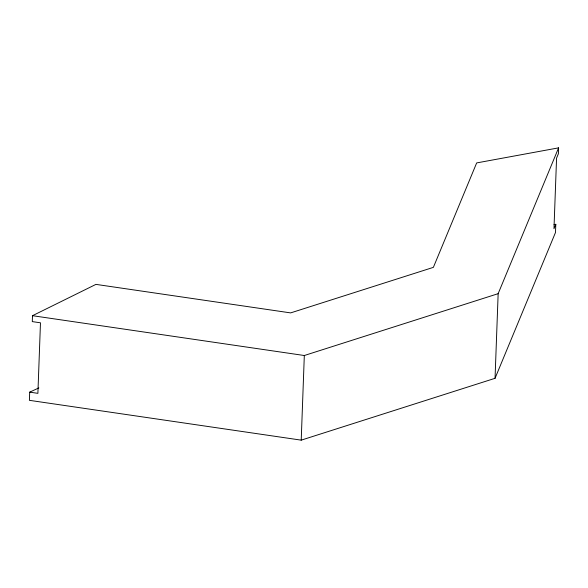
<?xml version="1.0" encoding="UTF-8"?>
<svg xmlns="http://www.w3.org/2000/svg" width="588" height="588" viewBox="0 0 588 588"><rect width="100%" height="100%" fill="white"/><g stroke="black" fill="none" stroke-linecap="round" stroke-linejoin="round"><path stroke-width="0.88" d="M38.852 387.926L29.701 392.145L29.4 400.332L301.218 440.147L495.045 378.312L555.498 232.488L555.8 224.3L553.999 224.667M555.8 224.3L553.977 228.695L556.564 158.157L558.38 153.769L558.6 147.853L476.67 162.92L433.371 267.364L290.634 312.897L95.94 284.379L32.502 315.69L32.289 321.607L40.476 322.805L37.889 393.343L29.701 392.145M301.218 440.147L304.319 355.512L498.154 293.669L558.6 147.853M495.045 378.312L498.154 293.669M32.502 315.69L304.319 355.512"/></g></svg>
